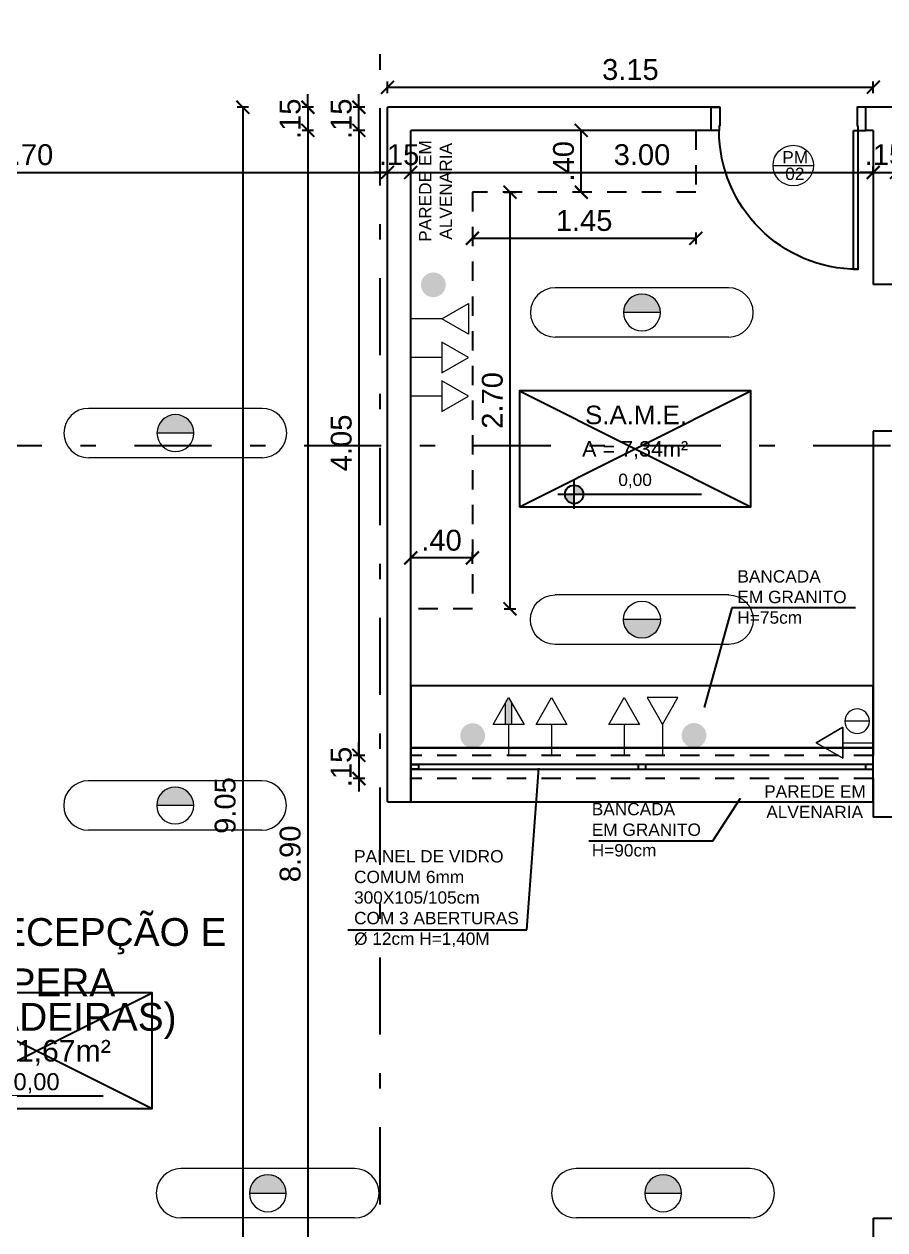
# Model space of a CAD drawing. Header units: inches. Extents: x 44782 to 44933, y 6798 to 6838.
# Drawn here: x 44809.21 to 44814.78, y 6811.41 to 6819.22 of the extents above; entities that cross this region are included whole.
import ezdxf
from ezdxf.enums import TextEntityAlignment as Align

# ---------------------------------------------------------------- set-up
doc = ezdxf.new("R2010")
doc.units = ezdxf.units.IN
doc.header["$MEASUREMENT"] = 0
for name, pattern in [('DASHDOT', [1, 0.5, -0.25, 0, -0.25]), ('HIDDEN', [9.525, 6.35, -3.175]), ('HIDDEN2', [0.1875, 0.125, -0.0625])]:
    doc.linetypes.add(name, pattern=pattern)
doc.layers.get('Defpoints').update_dxf_attribs({"color": 250})
doc.layers.add('at_Entity', color=7, linetype='Continuous', lineweight=9)
doc.layers.add('at_Text', color=7, linetype='Continuous', lineweight=9)
for name, color, linetype in [('COTAS', 7, 'Continuous'), ('LAMPADAS', 5, 'Continuous'), ('linha de corte', 1, 'Continuous'), ('PAREDES', 4, 'Continuous'), ('ponto de lógica', 7, 'Continuous'), ('PORTAS', 2, 'Continuous'), ('TEXTO01', 7, 'Continuous'), ('TEXTO02', 3, 'Continuous'), ('TEXTO03', 2, 'Continuous'), ('TEXTO2', 2, 'Continuous')]:
    doc.layers.add(name, color=color, linetype=linetype)
doc.layers.add('TOMADAS', color=150, linetype='Continuous', true_color=0x007fff)
doc.styles.add('Fonte 02', font='ARIALUNI.TTF')
doc.styles.add('FONTE01', font='swissi.ttf')
doc.styles.add('Fonte02', font='arial.ttf')
doc.styles.get("Standard").update_dxf_attribs({"font": 'txt.shx', "height": 0.18})
doc.styles.add('TEXTO1', font='swissko.ttf', dxfattribs={"width": 0.6, "height": 0.1})
doc.dimstyles.new('Esc 1-75', dxfattribs={"dimscale": 0.75, "dimtxt": 0.18, "dimasz": 0.1125, "dimexe": 0.05, "dimexo": 0.05, "dimgap": 0.06, "dimtad": 1, "dimzin": 4, "dimdsep": 46, "dimtxsty": 'Fonte 02', "dimblk": 'ARCHTICK', "dimcen": 0, "dimclrd": 250, "dimclre": 250, "dimadec": 0, "dimazin": 1, "dimtfac": 1, "dimtix": 1, "dimtmove": 1, "dimatfit": 3, "dimldrblk": 'ARCHTICK', "dimfxl": 0, "dimarcsym": 0})

# ---------------------------------------------------------------- blocks, each defined once
blk = doc.blocks.new('A$C2B7D2525')
at = {"layer": 'at_Entity', "true_color": 0x007fff}
h = blk.add_hatch(color=150, dxfattribs=at)
h.dxf.hatch_style = 1
h.paths.add_polyline_path([(0.723, 0.2795, 0.414214), (0.6034, 0.1599, 0.002212), (0.6034, 0.1588), (0.8427, 0.1588, 0.002212), (0.8427, 0.1599, 0.414214)])
at = {"layer": 'at_Entity', "color": 150, "true_color": 0x007fff}
for p, q in [((1.2852, 0.3197), (0.1609, 0.3197)), ((0.7241, 0.1588), (0.6034, 0.1588)), ((0.8427, 0.1588), (0.6034, 0.1588)), ((0.8427, 0.1588), (0.7241, 0.1588)), ((0.8427, 0.1588), (0.7241, 0.1588)), ((1.2852, 0), (0.1609, 0))]:
    blk.add_line(p, q, dxfattribs=at)
for centre, radius, start, end in [((0.1599, 0.1599), 0.1599, 90, 180), ((1.2841, 0.1599), 0.1599, 0.00268, 90), ((0.723, 0.1599), 0.1196, 90, 180), ((0.723, 0.1599), 0.1196, 360, 90), ((0.1599, 0.1599), 0.1599, 180, 270), ((0.723, 0.1599), 0.1196, 180, 270), ((0.723, 0.1599), 0.1196, 270, 0), ((1.2841, 0.1599), 0.1599, 270.00537, 0.00268)]:
    blk.add_arc(centre, radius, start, end, dxfattribs=at)
blk = doc.blocks.new('Leg_Ambiente05_50')
at = {"layer": 'TEXTO01', "linetype": 'Continuous', "ltscale": 0.0001}
h = blk.add_hatch(color=256, dxfattribs=at)
h.paths.add_polyline_path([(-0.2635, -0.157), (-0.2635, -0.1969), (-0.2235, -0.1969, 0.414214)])
h.paths.add_polyline_path([(-0.2635, -0.1969), (-0.3034, -0.1969, 0.414214), (-0.2635, -0.2368)])
at = {"layer": 'Defpoints'}
for p, q in [((-0.5, -0.25), (0.5, 0.25)), ((-0.5, 0.25), (0.5, -0.25))]:
    blk.add_line(p, q, dxfattribs=at)
blk.add_lwpolyline([(-0.5, -0.25), (0.5, -0.25), (0.5, 0.25), (-0.5, 0.25)], close=True, dxfattribs=at)
at = {"layer": 'TEXTO01', "linetype": 'Continuous', "ltscale": 0.0001}
for p, q in [((-0.2635, -0.2589), (-0.2635, -0.1349)), ((0.2874, -0.1969), (-0.3344, -0.1969))]:
    blk.add_line(p, q, dxfattribs=at)
blk.add_circle((-0.2635, -0.1969), 0.0399, dxfattribs=at)
at = {"layer": 'TEXTO01', "style": 'FONTE01'}
blk.add_attdef('NÍVEL', text='', height=0.08, dxfattribs=at).set_placement((0, -0.1338), align=Align.MIDDLE_CENTER)
at = {"layer": 'TEXTO02', "style": 'Fonte02'}
blk.add_attdef('ÁREA', text='', height=0.1, dxfattribs=at).set_placement((0, 0.0311), align=Align.MIDDLE_CENTER)
at = {"layer": 'TEXTO03', "style": 'Fonte02'}
for tag, p in [('AMB1', (0.0037, 0.5301)), ('AMB1', (0, 0.3711)), ('AMB2', (0, 0.2036))]:
    blk.add_attdef(tag, text='', height=0.12, dxfattribs=at).set_placement(p, align=Align.MIDDLE_CENTER)
blk = doc.blocks.new('_ARCHTICK')
at = {"color": 0, "linetype": 'ByBlock', "const_width": 0.15}
blk.add_lwpolyline([(-0.5, -0.5), (0.5, 0.5)], dxfattribs=at)
blk = doc.blocks.new('*D203')
at = {"layer": 'at_Text', "color": 250, "lineweight": -2, "transparency": 16777216}
for p, q in [((44806.8611, 6818.2223), (44806.8611, 6818.2973)), ((44806.8611, 6818.2598), (44811.5609, 6818.2598)), ((44811.5609, 6818.2223), (44811.5609, 6818.2973))]:
    blk.add_line(p, q, dxfattribs=at)
at = {"layer": 'Defpoints', "color": 0, "transparency": 16777216}
for p in [(44811.5609, 6818.2598), (44806.8611, 6817.5838), (44811.5609, 6817.4335)]:
    blk.add_point(p, dxfattribs=at)
at = {"layer": 'at_Text', "color": 250, "lineweight": -2, "transparency": 16777216, "xscale": 0.084375, "yscale": 0.084375, "zscale": 0.084375, "rotation": 180}
blk.add_blockref('_ARCHTICK', (44806.8611, 6818.2598), dxfattribs=at)
at = {"layer": 'at_Text', "color": 250, "lineweight": -2, "transparency": 16777216, "xscale": 0.084375, "yscale": 0.084375, "zscale": 0.084375}
blk.add_blockref('_ARCHTICK', (44811.5609, 6818.2598), dxfattribs=at)
at = {"layer": 'at_Text', "color": 0, "transparency": 16777216, "insert": (44809.211, 6818.3738), "char_height": 0.135, "attachment_point": 5, "style": 'Fonte 02'}
blk.add_mtext('4.70', dxfattribs=at)
blk = doc.blocks.new('*D204')
at = {"layer": 'at_Text', "color": 250, "lineweight": -2, "transparency": 16777216}
for p, q in [((44811.0446, 6818.682), (44811.0446, 6818.7664)), ((44811.0821, 6818.682), (44811.0071, 6818.682)), ((44811.0446, 6818.682), (44811.0446, 6818.5318)), ((44811.0821, 6818.5318), (44811.0071, 6818.5318)), ((44811.0446, 6818.5318), (44811.0446, 6818.4474))]:
    blk.add_line(p, q, dxfattribs=at)
at = {"layer": 'Defpoints', "color": 0, "transparency": 16777216}
for p in [(44811.8614, 6818.682), (44811.0446, 6818.5318), (44811.7111, 6818.5318)]:
    blk.add_point(p, dxfattribs=at)
at = {"layer": 'at_Text', "color": 250, "lineweight": -2, "transparency": 16777216, "xscale": 0.084375, "yscale": 0.084375, "zscale": 0.084375}
for p, rotation in [((44811.0446, 6818.682), 270), ((44811.0446, 6818.5318), 90)]:
    blk.add_blockref('_ARCHTICK', p, dxfattribs=dict(at, rotation=rotation))
at = {"layer": 'at_Text', "color": 0, "transparency": 16777216, "insert": (44810.9306, 6818.6069), "char_height": 0.135, "attachment_point": 5, "rotation": 90, "style": 'Fonte 02'}
blk.add_mtext('.15', dxfattribs=at)
blk = doc.blocks.new('*D205')
at = {"layer": 'at_Text', "color": 250, "lineweight": -2, "transparency": 16777216}
for p, q in [((44811.0821, 6818.5318), (44811.0071, 6818.5318)), ((44811.0446, 6818.5318), (44811.0446, 6809.6358)), ((44811.0821, 6809.6358), (44811.0071, 6809.6358))]:
    blk.add_line(p, q, dxfattribs=at)
at = {"layer": 'Defpoints', "color": 0, "transparency": 16777216}
for p in [(44811.7111, 6818.5318), (44811.0446, 6809.6358), (44811.5144, 6809.6358)]:
    blk.add_point(p, dxfattribs=at)
at = {"layer": 'at_Text', "color": 250, "lineweight": -2, "transparency": 16777216, "xscale": 0.084375, "yscale": 0.084375, "zscale": 0.084375}
for p, rotation in [((44811.0446, 6818.5318), 90), ((44811.0446, 6809.6358), 270)]:
    blk.add_blockref('_ARCHTICK', p, dxfattribs=dict(at, rotation=rotation))
at = {"layer": 'at_Text', "color": 0, "transparency": 16777216, "insert": (44810.9306, 6813.8457), "char_height": 0.135, "attachment_point": 5, "rotation": 90, "style": 'Fonte 02'}
blk.add_mtext('8.90', dxfattribs=at)
blk = doc.blocks.new('*D206')
at = {"layer": 'at_Text', "color": 250, "lineweight": -2, "transparency": 16777216}
for p, q in [((44810.6607, 6818.682), (44810.5857, 6818.682)), ((44810.6232, 6818.682), (44810.6232, 6809.6358)), ((44810.6607, 6809.6358), (44810.5857, 6809.6358))]:
    blk.add_line(p, q, dxfattribs=at)
at = {"layer": 'Defpoints', "color": 0, "transparency": 16777216}
for p in [(44811.5609, 6818.682), (44810.6232, 6809.6358), (44811.5609, 6809.6358)]:
    blk.add_point(p, dxfattribs=at)
at = {"layer": 'at_Text', "color": 250, "lineweight": -2, "transparency": 16777216, "xscale": 0.084375, "yscale": 0.084375, "zscale": 0.084375}
for p, rotation in [((44810.6232, 6818.682), 90), ((44810.6232, 6809.6358), 270)]:
    blk.add_blockref('_ARCHTICK', p, dxfattribs=dict(at, rotation=rotation))
at = {"layer": 'at_Text', "color": 0, "transparency": 16777216, "insert": (44810.5093, 6814.1589), "char_height": 0.135, "attachment_point": 5, "rotation": 90, "style": 'Fonte 02'}
blk.add_mtext('9.05', dxfattribs=at)
blk = doc.blocks.new('*D207')
at = {"layer": 'at_Text', "color": 250, "lineweight": -2, "transparency": 16777216}
for p, q in [((44811.5609, 6818.2598), (44811.4765, 6818.2598)), ((44811.5609, 6818.2598), (44811.5609, 6818.2973)), ((44811.5609, 6818.2598), (44811.7111, 6818.2598)), ((44811.7111, 6818.2598), (44811.7111, 6818.2973)), ((44811.7111, 6818.2598), (44811.7955, 6818.2598))]:
    blk.add_line(p, q, dxfattribs=at)
at = {"layer": 'Defpoints', "color": 0, "transparency": 16777216}
for p in [(44811.7111, 6818.2598), (44811.5609, 6818.2375), (44811.7111, 6818.2375)]:
    blk.add_point(p, dxfattribs=at)
at = {"layer": 'at_Text', "color": 250, "lineweight": -2, "transparency": 16777216, "xscale": 0.084375, "yscale": 0.084375, "zscale": 0.084375}
blk.add_blockref('_ARCHTICK', (44811.5609, 6818.2598), dxfattribs=at)
at = {"layer": 'at_Text', "color": 250, "lineweight": -2, "transparency": 16777216, "xscale": 0.084375, "yscale": 0.084375, "zscale": 0.084375, "rotation": 180}
blk.add_blockref('_ARCHTICK', (44811.7111, 6818.2598), dxfattribs=at)
at = {"layer": 'at_Text', "color": 0, "transparency": 16777216, "insert": (44811.636, 6818.3738), "char_height": 0.135, "attachment_point": 5, "style": 'Fonte 02'}
blk.add_mtext('.15', dxfattribs=at)
blk = doc.blocks.new('*D208')
at = {"layer": 'at_Text', "color": 250, "lineweight": -2, "transparency": 16777216}
for p, q in [((44811.7111, 6818.2598), (44811.7111, 6818.2973)), ((44811.7111, 6818.2598), (44814.7096, 6818.2598)), ((44814.7096, 6818.2598), (44814.7096, 6818.2973))]:
    blk.add_line(p, q, dxfattribs=at)
at = {"layer": 'Defpoints', "color": 0, "transparency": 16777216}
for p in [(44814.7096, 6818.2598), (44814.7096, 6818.2598), (44811.7111, 6818.2375)]:
    blk.add_point(p, dxfattribs=at)
at = {"layer": 'at_Text', "color": 250, "lineweight": -2, "transparency": 16777216, "xscale": 0.084375, "yscale": 0.084375, "zscale": 0.084375, "rotation": 180}
blk.add_blockref('_ARCHTICK', (44811.7111, 6818.2598), dxfattribs=at)
at = {"layer": 'at_Text', "color": 250, "lineweight": -2, "transparency": 16777216, "xscale": 0.084375, "yscale": 0.084375, "zscale": 0.084375}
blk.add_blockref('_ARCHTICK', (44814.7096, 6818.2598), dxfattribs=at)
at = {"layer": 'at_Text', "color": 0, "transparency": 16777216, "insert": (44813.2104, 6818.3738), "char_height": 0.135, "attachment_point": 5, "style": 'Fonte 02'}
blk.add_mtext('3.00', dxfattribs=at)
blk = doc.blocks.new('*D209')
at = {"layer": 'at_Text', "color": 250, "lineweight": -2, "transparency": 16777216}
for p, q in [((44814.7096, 6818.2598), (44814.6252, 6818.2598)), ((44814.7096, 6818.2598), (44814.7096, 6818.2973)), ((44814.7096, 6818.2598), (44814.8599, 6818.2598)), ((44814.8599, 6818.2598), (44814.8599, 6818.2973)), ((44814.8599, 6818.2598), (44814.9442, 6818.2598))]:
    blk.add_line(p, q, dxfattribs=at)
at = {"layer": 'Defpoints', "color": 0, "transparency": 16777216}
for p in [(44814.7096, 6818.2598), (44814.8599, 6818.2598), (44814.8599, 6818.2598)]:
    blk.add_point(p, dxfattribs=at)
at = {"layer": 'at_Text', "color": 250, "lineweight": -2, "transparency": 16777216, "xscale": 0.084375, "yscale": 0.084375, "zscale": 0.084375}
blk.add_blockref('_ARCHTICK', (44814.7096, 6818.2598), dxfattribs=at)
at = {"layer": 'at_Text', "color": 250, "lineweight": -2, "transparency": 16777216, "xscale": 0.084375, "yscale": 0.084375, "zscale": 0.084375, "rotation": 180}
blk.add_blockref('_ARCHTICK', (44814.8599, 6818.2598), dxfattribs=at)
at = {"layer": 'at_Text', "color": 0, "transparency": 16777216, "insert": (44814.7847, 6818.3738), "char_height": 0.135, "attachment_point": 5, "style": 'Fonte 02'}
blk.add_mtext('.15', dxfattribs=at)
blk = doc.blocks.new('*D210')
at = {"layer": 'at_Text', "color": 250, "lineweight": -2, "transparency": 16777216}
for p, q in [((44811.5609, 6818.7738), (44811.5609, 6818.8488)), ((44811.5609, 6818.8113), (44814.7096, 6818.8113)), ((44814.7096, 6818.7738), (44814.7096, 6818.8488))]:
    blk.add_line(p, q, dxfattribs=at)
at = {"layer": 'Defpoints', "color": 0, "transparency": 16777216}
for p in [(44814.7096, 6818.8113), (44811.5609, 6818.682), (44814.7096, 6818.5318)]:
    blk.add_point(p, dxfattribs=at)
at = {"layer": 'at_Text', "color": 250, "lineweight": -2, "transparency": 16777216, "xscale": 0.084375, "yscale": 0.084375, "zscale": 0.084375, "rotation": 180}
blk.add_blockref('_ARCHTICK', (44811.5609, 6818.8113), dxfattribs=at)
at = {"layer": 'at_Text', "color": 250, "lineweight": -2, "transparency": 16777216, "xscale": 0.084375, "yscale": 0.084375, "zscale": 0.084375}
blk.add_blockref('_ARCHTICK', (44814.7096, 6818.8113), dxfattribs=at)
at = {"layer": 'at_Text', "color": 0, "transparency": 16777216, "insert": (44813.1353, 6818.9253), "char_height": 0.135, "attachment_point": 5, "style": 'Fonte 02'}
blk.add_mtext('3.15', dxfattribs=at)
blk = doc.blocks.new('A$C1E546F2D')
at = {"layer": 'PORTAS'}
for points in [[(0.921, 0.1503), (0.9507, 0.1503), (0.9507, 1.0502), (0.921, 1.0502), (0.921, 0.1503)], [(0, 0.1503), (0, 0), (0.055, 0), (0.055, 0.1207), (0.0508, 0.1207), (0.0508, 0.1503), (0, 0.1503)], [(1.0015, 0.1503), (1.0015, 0), (0.9464, 0), (0.9464, 0.1207), (0.9507, 0.1207), (0.9507, 0.1503), (1.0015, 0.1503)]]:
    blk.add_lwpolyline(points, dxfattribs=at)
blk.add_arc((0.9507, 0.1503), 0.8998, 90, 180, dxfattribs=at)
blk = doc.blocks.new('A$C5F9017A1')
at = {"layer": 'at_Entity', "true_color": 0x007fff}
h = blk.add_hatch(color=150, dxfattribs=at)
h.dxf.hatch_style = 1
h.paths.add_polyline_path([(0.0332, 0.1207), (0, 0.1016), (0.0362, 0.0805), (0.1736, 0.0805), (0.1736, 0.1207)])
at = {"layer": 'at_Entity', "color": 150, "true_color": 0x007fff}
for p, q in [((0.1736, 0.2011), (0, 0.1016)), ((0.1736, 0), (0.1736, 0.2011)), ((0, 0.1016), (0.1736, 0)), ((0.1736, 0.1207), (0.0332, 0.1207)), ((0.1736, 0.1207), (0.036, 0.1207)), ((0.1736, 0.0805), (0.0362, 0.0805)), ((0.1736, 0.0805), (0.0362, 0.0805)), ((0.1736, 0.1016), (0.3748, 0.1016))]:
    blk.add_line(p, q, dxfattribs=at)
blk = doc.blocks.new('A$C4BC3063A')
at = {"layer": 'at_Entity', "color": 150, "true_color": 0x007fff}
for p, q in [((0.2011, 0), (0.2011, 0.199)), ((0.2011, 0.199), (0.3748, 0.0995)), ((0.2011, 0.0995), (0, 0.0995)), ((0.3748, 0.0995), (0.2011, 0))]:
    blk.add_line(p, q, dxfattribs=at)
blk = doc.blocks.new('A$C0C4A46CA')
at = {"layer": 'at_Entity', "color": 0}
for p, q in [((0.3748, 0.199), (0.2011, 0.0995)), ((0.3748, 0), (0.3748, 0.199)), ((0.2011, 0.0995), (0, 0.0995)), ((0.2011, 0.0995), (0.3748, 0))]:
    blk.add_line(p, q, dxfattribs=at)
blk = doc.blocks.new('*D239')
at = {"layer": 'at_Text', "color": 250, "lineweight": -2, "transparency": 16777216}
for p, q in [((44811.4131, 6818.5318), (44811.3381, 6818.5318)), ((44811.3756, 6818.5318), (44811.3756, 6814.4835)), ((44811.4131, 6814.4835), (44811.3381, 6814.4835))]:
    blk.add_line(p, q, dxfattribs=at)
at = {"layer": 'Defpoints', "color": 0, "transparency": 16777216}
for p in [(44811.7111, 6818.5318), (44811.3756, 6814.4835), (44811.7111, 6814.4835)]:
    blk.add_point(p, dxfattribs=at)
at = {"layer": 'at_Text', "color": 250, "lineweight": -2, "transparency": 16777216, "xscale": 0.084375, "yscale": 0.084375, "zscale": 0.084375}
for p, rotation in [((44811.3756, 6818.5318), 90), ((44811.3756, 6814.4835), 270)]:
    blk.add_blockref('_ARCHTICK', p, dxfattribs=dict(at, rotation=rotation))
at = {"layer": 'at_Text', "color": 0, "transparency": 16777216, "insert": (44811.2616, 6816.5076), "char_height": 0.135, "attachment_point": 5, "rotation": 90, "style": 'Fonte 02'}
blk.add_mtext('4.05', dxfattribs=at)
blk = doc.blocks.new('*D240')
at = {"layer": 'at_Text', "color": 250, "lineweight": -2, "transparency": 16777216}
for p, q in [((44811.3756, 6818.682), (44811.3756, 6818.7664)), ((44811.4131, 6818.682), (44811.3381, 6818.682)), ((44811.3756, 6818.5318), (44811.3756, 6818.682)), ((44811.4131, 6818.5318), (44811.3381, 6818.5318)), ((44811.3756, 6818.5318), (44811.3756, 6818.4474))]:
    blk.add_line(p, q, dxfattribs=at)
at = {"layer": 'Defpoints', "color": 0, "transparency": 16777216}
for p in [(44811.3756, 6818.682), (44811.7111, 6818.682), (44811.7111, 6818.5318)]:
    blk.add_point(p, dxfattribs=at)
at = {"layer": 'at_Text', "color": 250, "lineweight": -2, "transparency": 16777216, "xscale": 0.084375, "yscale": 0.084375, "zscale": 0.084375}
for p, rotation in [((44811.3756, 6818.682), 270), ((44811.3756, 6818.5318), 90)]:
    blk.add_blockref('_ARCHTICK', p, dxfattribs=dict(at, rotation=rotation))
at = {"layer": 'at_Text', "color": 0, "transparency": 16777216, "insert": (44811.2616, 6818.6069), "char_height": 0.135, "attachment_point": 5, "rotation": 90, "style": 'Fonte 02'}
blk.add_mtext('.15', dxfattribs=at)
blk = doc.blocks.new('*D241')
at = {"layer": 'at_Text', "color": 250, "lineweight": -2, "transparency": 16777216}
for p, q in [((44811.3756, 6814.4835), (44811.3756, 6814.5678)), ((44811.4131, 6814.4835), (44811.3381, 6814.4835)), ((44811.3756, 6814.4835), (44811.3756, 6814.3335)), ((44811.4131, 6814.3335), (44811.3381, 6814.3335)), ((44811.3756, 6814.3335), (44811.3756, 6814.2491))]:
    blk.add_line(p, q, dxfattribs=at)
at = {"layer": 'Defpoints', "color": 0, "transparency": 16777216}
for p in [(44811.7111, 6814.4835), (44811.3756, 6814.3335), (44811.7111, 6814.3335)]:
    blk.add_point(p, dxfattribs=at)
at = {"layer": 'at_Text', "color": 250, "lineweight": -2, "transparency": 16777216, "xscale": 0.084375, "yscale": 0.084375, "zscale": 0.084375}
for p, rotation in [((44811.3756, 6814.4835), 270), ((44811.3756, 6814.3335), 90)]:
    blk.add_blockref('_ARCHTICK', p, dxfattribs=dict(at, rotation=rotation))
at = {"layer": 'at_Text', "color": 0, "transparency": 16777216, "insert": (44811.2616, 6814.4085), "char_height": 0.135, "attachment_point": 5, "rotation": 90, "style": 'Fonte 02'}
blk.add_mtext('.15', dxfattribs=at)
blk = doc.blocks.new('*D311')
at = {"layer": 'at_Text', "color": 250, "lineweight": -2, "transparency": 16777216}
for p, q in [((44812.8539, 6818.5318), (44812.7789, 6818.5318)), ((44812.8164, 6818.1317), (44812.8164, 6818.5318)), ((44812.8539, 6818.1317), (44812.7789, 6818.1317))]:
    blk.add_line(p, q, dxfattribs=at)
at = {"layer": 'Defpoints', "color": 0, "transparency": 16777216}
for p in [(44812.8164, 6818.5318), (44813.5595, 6818.5318), (44813.5595, 6818.1317)]:
    blk.add_point(p, dxfattribs=at)
at = {"layer": 'at_Text', "color": 250, "lineweight": -2, "transparency": 16777216, "xscale": 0.084375, "yscale": 0.084375, "zscale": 0.084375}
for p, rotation in [((44812.8164, 6818.5318), 90), ((44812.8164, 6818.1317), 270)]:
    blk.add_blockref('_ARCHTICK', p, dxfattribs=dict(at, rotation=rotation))
at = {"layer": 'at_Text', "color": 0, "transparency": 16777216, "insert": (44812.7024, 6818.3317), "char_height": 0.135, "attachment_point": 5, "rotation": 90, "style": 'Fonte 02'}
blk.add_mtext('.40', dxfattribs=at)
blk = doc.blocks.new('*D312')
at = {"layer": 'at_Text', "color": 250, "lineweight": -2, "transparency": 16777216}
for p, q in [((44811.7111, 6815.7249), (44811.7111, 6815.7999)), ((44812.1111, 6815.7624), (44811.7111, 6815.7624)), ((44812.1111, 6815.7249), (44812.1111, 6815.7999))]:
    blk.add_line(p, q, dxfattribs=at)
at = {"layer": 'Defpoints', "color": 0, "transparency": 16777216}
for p in [(44811.7111, 6815.7624), (44811.7111, 6815.4335), (44812.1111, 6815.4335)]:
    blk.add_point(p, dxfattribs=at)
at = {"layer": 'at_Text', "color": 250, "lineweight": -2, "transparency": 16777216, "xscale": 0.084375, "yscale": 0.084375, "zscale": 0.084375, "rotation": 180}
blk.add_blockref('_ARCHTICK', (44811.7111, 6815.7624), dxfattribs=at)
at = {"layer": 'at_Text', "color": 250, "lineweight": -2, "transparency": 16777216, "xscale": 0.084375, "yscale": 0.084375, "zscale": 0.084375}
blk.add_blockref('_ARCHTICK', (44812.1111, 6815.7624), dxfattribs=at)
at = {"layer": 'at_Text', "color": 0, "transparency": 16777216, "insert": (44811.9111, 6815.8763), "char_height": 0.135, "attachment_point": 5, "style": 'Fonte 02'}
blk.add_mtext('.40', dxfattribs=at)
blk = doc.blocks.new('*D313')
at = {"layer": 'at_Text', "color": 250, "lineweight": -2, "transparency": 16777216}
for p, q in [((44812.3174, 6818.1317), (44812.3924, 6818.1317)), ((44812.3549, 6815.4335), (44812.3549, 6818.1317)), ((44812.3174, 6815.4335), (44812.3924, 6815.4335))]:
    blk.add_line(p, q, dxfattribs=at)
at = {"layer": 'Defpoints', "color": 0, "transparency": 16777216}
for p in [(44812.1113, 6818.1317), (44812.3549, 6818.1317), (44812.1111, 6815.4335)]:
    blk.add_point(p, dxfattribs=at)
at = {"layer": 'at_Text', "color": 250, "lineweight": -2, "transparency": 16777216, "xscale": 0.084375, "yscale": 0.084375, "zscale": 0.084375}
for p, rotation in [((44812.3549, 6818.1317), 90), ((44812.3549, 6815.4335), 270)]:
    blk.add_blockref('_ARCHTICK', p, dxfattribs=dict(at, rotation=rotation))
at = {"layer": 'at_Text', "color": 0, "transparency": 16777216, "insert": (44812.241, 6816.7826), "char_height": 0.135, "attachment_point": 5, "rotation": 90, "style": 'Fonte 02'}
blk.add_mtext('2.70', dxfattribs=at)
blk = doc.blocks.new('*D314')
at = {"layer": 'at_Text', "color": 250, "lineweight": -2, "transparency": 16777216}
for p, q in [((44812.1113, 6817.8709), (44812.1113, 6817.7959)), ((44813.5595, 6817.8709), (44813.5595, 6817.7959)), ((44812.1113, 6817.8334), (44813.5595, 6817.8334))]:
    blk.add_line(p, q, dxfattribs=at)
at = {"layer": 'Defpoints', "color": 0, "transparency": 16777216}
for p in [(44812.1113, 6818.1317), (44813.5595, 6818.1317), (44813.5595, 6817.8334)]:
    blk.add_point(p, dxfattribs=at)
at = {"layer": 'at_Text', "color": 250, "lineweight": -2, "transparency": 16777216, "xscale": 0.084375, "yscale": 0.084375, "zscale": 0.084375, "rotation": 180}
blk.add_blockref('_ARCHTICK', (44812.1113, 6817.8334), dxfattribs=at)
at = {"layer": 'at_Text', "color": 250, "lineweight": -2, "transparency": 16777216, "xscale": 0.084375, "yscale": 0.084375, "zscale": 0.084375}
blk.add_blockref('_ARCHTICK', (44813.5595, 6817.8334), dxfattribs=at)
at = {"layer": 'at_Text', "color": 0, "transparency": 16777216, "insert": (44812.8354, 6817.9473), "char_height": 0.135, "attachment_point": 5, "style": 'Fonte 02'}
blk.add_mtext('1.45', dxfattribs=at)

msp = doc.modelspace()

# ---------------------------------------------------------------- hatches: boundary and pattern name
at = {"layer": 'ponto de lógica'}
h = msp.add_hatch(color=256, dxfattribs=at)
h.dxf.hatch_style = 1
h.paths.add_polyline_path([(44811.8582, 6817.6119, -1), (44811.8582, 6817.451, -1)])
h = msp.add_hatch(color=256, dxfattribs=at)
h.dxf.hatch_style = 1
h.paths.add_polyline_path([(44812.1131, 6814.5309, 1), (44812.1131, 6814.6919, 1)])
h = msp.add_hatch(color=256, dxfattribs=at)
h.dxf.hatch_style = 1
h.paths.add_polyline_path([(44813.5475, 6814.5323, 1), (44813.5475, 6814.6932, 1)])

# ---------------------------------------------------------------- linework, layer by layer
at = {"layer": 'at_Entity', "color": 150, "true_color": 0x007fff}
for p, q in [((44814.3393, 6814.564), (44814.5128, 6814.6656)), ((44814.5128, 6814.6656), (44814.3393, 6814.564)), ((44814.5128, 6814.6656), (44814.5128, 6814.4646)), ((44814.5128, 6814.4646), (44814.5128, 6814.6656)), ((44814.5128, 6814.4646), (44814.3393, 6814.564)), ((44814.5128, 6814.4646), (44814.3393, 6814.564)), ((44814.3393, 6814.564), (44814.5128, 6814.4646)), ((44814.5128, 6814.564), (44814.7138, 6814.564))]:
    msp.add_line(p, q, dxfattribs=at)
at = {"layer": 'at_Entity', "color": 0}
msp.add_line((44814.6842, 6814.7058), (44814.5255, 6814.7058), dxfattribs=at)
for start, end in [(90, 180), (360, 90), (180, 270), (270, 0)]:
    msp.add_arc((44814.6049, 6814.7048), 0.0794, start, end, dxfattribs=at)
at = {"layer": 'COTAS', "linetype": 'HIDDEN2'}
for p, q in [((44814.7088, 6814.4835), (44811.7111, 6814.4835)), ((44814.7088, 6814.3335), (44811.7111, 6814.3335))]:
    msp.add_line(p, q, dxfattribs=at)
at = {"layer": 'COTAS', "color": 3, "linetype": 'HIDDEN2'}
msp.add_lwpolyline([(44813.5595, 6818.5318), (44813.5595, 6818.1317), (44812.1111, 6818.1317), (44812.1111, 6815.4335), (44811.7111, 6815.4335)], dxfattribs=at)
at = {"layer": 'COTAS', "color": 3}
for points in [[(44814.7088, 6814.5335), (44814.7088, 6814.9335), (44811.7111, 6814.9335), (44811.7111, 6814.5335)], [(44814.7088, 6814.1835), (44814.7088, 6814.5335), (44811.7111, 6814.5335), (44811.7111, 6814.1835)]]:
    msp.add_lwpolyline(points, close=True, dxfattribs=at)
at = {"layer": 'COTAS', "color": 2}
msp.add_lwpolyline([(44814.7088, 6814.3935), (44814.7088, 6814.4235), (44811.7111, 6814.4235), (44811.7111, 6814.3935)], close=True, dxfattribs=at)
at = {"layer": 'linha de corte', "color": 6, "linetype": 'DASHDOT'}
for p, q in [((44811.5144, 6799.4751), (44811.5144, 6837.2931)), ((44832.4206, 6816.4876), (44783.1586, 6816.4876))]:
    msp.add_line(p, q, dxfattribs=at)
at = {"layer": 'PAREDES'}
for p, q in [((44811.5609, 6814.1832), (44811.5609, 6818.682)), ((44813.7145, 6818.682), (44811.5609, 6818.682)), ((44816.7093, 6818.682), (44814.6609, 6818.682)), ((44811.7111, 6814.1832), (44811.7111, 6818.5318)), ((44813.7103, 6818.5318), (44811.7111, 6818.5318)), ((44814.7088, 6818.5317), (44814.6609, 6818.5317)), ((44814.7096, 6818.5318), (44814.7091, 6817.5335)), ((44814.8591, 6817.5335), (44814.7091, 6817.5335)), ((44814.8588, 6816.5835), (44814.7088, 6816.5835)), ((44814.7088, 6816.5835), (44814.7088, 6814.4835)), ((44814.7096, 6814.3332), (44814.7096, 6814.0838)), ((44811.5609, 6814.1832), (44811.7111, 6814.1832)), ((44814.8599, 6814.0838), (44814.7096, 6814.0838)), ((44814.7096, 6811.4853), (44814.7096, 6810.9139)), ((44814.7096, 6811.4853), (44816.5083, 6811.4853))]:
    msp.add_line(p, q, dxfattribs=at)
for points in [[(44811.7111, 6814.4235), (44811.7611, 6814.4235), (44811.7611, 6814.3935), (44811.7111, 6814.3935)], [(44813.235, 6814.4235), (44813.185, 6814.4235), (44813.185, 6814.3935), (44813.235, 6814.3935)], [(44814.7088, 6814.4235), (44814.6588, 6814.4235), (44814.6588, 6814.3935), (44814.7088, 6814.3935)]]:
    msp.add_lwpolyline(points, close=True, dxfattribs=at)
at = {"layer": 'TEXTO01', "lineweight": 9}
msp.add_line((44814.0611, 6818.3043), (44814.3237, 6818.3043), dxfattribs=at)
at = {"layer": 'TEXTO01', "color": 7, "linetype": 'HIDDEN'}
for points in [[(44814.594, 6815.4389), (44813.7916, 6815.4389), (44813.6124, 6814.7931)], [(44811.3041, 6813.354), (44812.4643, 6813.354), (44812.5427, 6814.4001)], [(44812.8667, 6813.9308), (44813.6691, 6813.9308), (44813.8484, 6814.2059)]]:
    msp.add_lwpolyline(points, dxfattribs=at)
at = {"layer": 'TEXTO01', "lineweight": 9}
msp.add_circle((44814.1912, 6818.3042), 0.1313, dxfattribs=at)

# ---------------------------------------------------------------- block references
ref = msp.add_blockref('Leg_Ambiente05_50', (44813.1657, 6816.4692), dxfattribs=dict(xscale=1.5, yscale=1.5, zscale=1.5))
ref.add_attrib('AMB2', 'S.A.M.E.', dxfattribs={"layer": 'TEXTO03', "height": 0.12, "style": 'Fonte02'}).set_placement((44813.1718, 6816.6888), align=Align.MIDDLE_CENTER)
ref.add_attrib('ÁREA', 'A = 7,34m²', dxfattribs={"layer": 'TEXTO02', "height": 0.1, "style": 'Fonte02'}).set_placement((44813.1658, 6816.4692), align=Align.MIDDLE_CENTER)
ref.add_attrib('NÍVEL', '0,00', dxfattribs={"layer": 'TEXTO01', "height": 0.08, "style": 'FONTE01'}).set_placement((44813.1657, 6816.2685), align=Align.MIDDLE_CENTER)
ref = msp.add_blockref('Leg_Ambiente05_50', (44809.2864, 6812.5706), dxfattribs=dict(xscale=1.5, yscale=1.5, zscale=1.5))
ref.add_attrib('AMB1', 'ESPERA', dxfattribs={"layer": 'TEXTO03', "height": 0.18, "style": 'Fonte02'}).set_placement((44809.2864, 6813.0134), align=Align.MIDDLE_CENTER)
ref.add_attrib('AMB2', '(45 CADEIRAS)', dxfattribs={"layer": 'TEXTO03', "height": 0.18, "style": 'Fonte02'}).set_placement((44809.2925, 6812.7902), align=Align.MIDDLE_CENTER)
ref.add_attrib('ÁREA', 'A=71,67m²', dxfattribs={"layer": 'TEXTO02', "height": 0.14, "style": 'Fonte02'}).set_placement((44809.2865, 6812.5706), align=Align.MIDDLE_CENTER)
ref.add_attrib('NÍVEL', '0,00', dxfattribs={"layer": 'TEXTO01', "height": 0.11, "style": 'FONTE01'}).set_placement((44809.2864, 6812.3699), align=Align.MIDDLE_CENTER)
at = {"layer": 'at_Entity', "xscale": -1, "rotation": 180}
msp.add_blockref('A$C0C4A46CA', (44811.7111, 6817.41), dxfattribs=at)
at = {"layer": 'at_Entity', "rotation": 90}
msp.add_blockref('A$C0C4A46CA', (44813.4437, 6814.4835), dxfattribs=at)
at = {"layer": 'LAMPADAS'}
for p in [(44812.4873, 6817.1925), (44809.4634, 6816.4115), (44809.4623, 6813.9991), (44810.0623, 6811.4874), (44812.6249, 6811.4874)]:
    msp.add_blockref('A$C2B7D2525', p, dxfattribs=at)
at = {"layer": 'LAMPADAS', "xscale": -1, "rotation": 180}
msp.add_blockref('A$C2B7D2525', (44812.4873, 6815.5225), dxfattribs=at)
at = {"layer": 'PORTAS', "xscale": -1, "rotation": 180}
msp.add_blockref('A$C1E546F2D', (44813.6595, 6818.682), dxfattribs=at)
at = {"layer": 'TOMADAS', "xscale": -1, "rotation": 180}
for p in [(44811.7111, 6817.1601), (44811.7111, 6816.9103)]:
    msp.add_blockref('A$C4BC3063A', p, dxfattribs=at)
at = {"layer": 'TOMADAS', "linetype": 'HIDDEN', "xscale": -1, "rotation": 90}
msp.add_blockref('A$C5F9017A1', (44812.4464, 6814.8582), dxfattribs=at)
at = {"layer": 'TOMADAS', "rotation": 90}
for p in [(44812.7226, 6814.4835), (44813.1939, 6814.4835)]:
    msp.add_blockref('A$C4BC3063A', p, dxfattribs=at)

# ---------------------------------------------------------------- texts
at = {"layer": 'TEXTO01', "insert": (44811.7654, 6816.2211), "char_height": 0.08, "attachment_point": 1, "rotation": 90}
msp.add_mtext_dynamic_manual_height_columns('\\pi1.58877;{\\fArial|b0|i0|c0|p34;PAREDE EM \\P\\pi1.60247;ALVENARIA}', width=2.229971, gutter_width=1, heights=[0], dxfattribs=at)
at = {"layer": 'TEXTO01', "lineweight": 9, "ltscale": 0.0001, "char_height": 0.080083, "width": 0.240515, "attachment_point": 1, "style": 'TEXTO1'}
for s, insert in [('{\\fSansSerif|b0|i0|c2|p2;\\W1;PM}', (44814.1194, 6818.3976)), ('{\\fSansSerif|b0|i0|c2|p2;\\W1;02}', (44814.1389, 6818.2906))]:
    msp.add_mtext(s, dxfattribs=dict(at, insert=insert))
at = {"layer": 'TEXTO01', "char_height": 0.08, "attachment_point": 1}
for s, width, insert in [('{\\fArial|b0|i0|c0|p34;BANCADA\\PEM GRANITO\\PH=75cm}', 1.14031, (44813.8287, 6815.6831)), ('\\pi1.58877;{\\fArial|b0|i0|c0|p34;PAREDE EM \\P\\pi1.60247;ALVENARIA}', 2.229971, (44812.4135, 6814.2903)), ('{\\fArial|b0|i0|c0|p34;BANCADA\\PEM GRANITO\\PH=90cm}', 1.14031, (44812.8848, 6814.1757)), ('{\\fArial|b0|i0|c0|p34;PAINEL DE VIDRO\\PCOMUM 6mm\\P300X105/105cm\\PCOM 3 ABERTURAS  %%C 12cm H=1,40M }', 1.14031, (44811.3443, 6813.8699))]:
    msp.add_mtext_dynamic_manual_height_columns(s, width=width, gutter_width=1, heights=[0], dxfattribs=dict(at, insert=insert))
at = {"layer": 'TEXTO2', "insert": (44807.7364, 6813.4296), "char_height": 0.18, "attachment_point": 1, "style": 'Fonte 02'}
msp.add_mtext_dynamic_manual_height_columns('SALA DE RECEPÇÃO E ', width=3.730754, gutter_width=0.9, heights=[0], dxfattribs=at)

# ---------------------------------------------------------------- dimensions: what is measured, and where the dimension line sits
at = {"layer": 'at_Text'}
for base, p1, p2, picture, middle in [((44814.7096, 6818.8113), (44811.5609, 6818.682), (44814.7096, 6818.5318), '*D210', (44813.1353, 6818.9253)), ((44811.5609, 6818.2598), (44806.8611, 6817.5838), (44811.5609, 6817.4335), '*D203', (44809.211, 6818.3738)), ((44811.7111, 6818.2598), (44811.5609, 6818.2375), (44811.7111, 6818.2375), '*D207', (44811.636, 6818.3738)), ((44814.7096, 6818.2598), (44811.7111, 6818.2375), (44814.7096, 6818.2598), '*D208', (44813.2104, 6818.3738)), ((44814.8599, 6818.2598), (44814.7096, 6818.2598), (44814.8599, 6818.2598), '*D209', (44814.7847, 6818.3738)), ((44813.5595, 6817.8334), (44812.1113, 6818.1317), (44813.5595, 6818.1317), '*D314', (44812.8354, 6817.9473)), ((44811.7111, 6815.7624), (44812.1111, 6815.4335), (44811.7111, 6815.4335), '*D312', (44811.9111, 6815.8763))]:
    dim = msp.add_linear_dim(base=base, p1=p1, p2=p2, dimstyle='Esc 1-75', dxfattribs=at)
    dim.commit()
    dim.dimension.update_dxf_attribs({"geometry": picture, "text_midpoint": middle})
for base, p1, p2, picture, middle in [((44810.6232, 6809.6358), (44811.5609, 6818.682), (44811.5609, 6809.6358), '*D206', (44810.5093, 6814.1589)), ((44811.0446, 6818.5318), (44811.8614, 6818.682), (44811.7111, 6818.5318), '*D204', (44810.9306, 6818.6069)), ((44811.3756, 6818.682), (44811.7111, 6818.5318), (44811.7111, 6818.682), '*D240', (44811.2616, 6818.6069)), ((44811.3756, 6814.4835), (44811.7111, 6818.5318), (44811.7111, 6814.4835), '*D239', (44811.2616, 6816.5076)), ((44812.8164, 6818.5318), (44813.5595, 6818.1317), (44813.5595, 6818.5318), '*D311', (44812.7024, 6818.3317)), ((44812.3549, 6818.1317), (44812.1111, 6815.4335), (44812.1113, 6818.1317), '*D313', (44812.241, 6816.7826)), ((44811.3756, 6814.3335), (44811.7111, 6814.4835), (44811.7111, 6814.3335), '*D241', (44811.2616, 6814.4085))]:
    dim = msp.add_linear_dim(base=base, p1=p1, p2=p2, angle=90, dimstyle='Esc 1-75', dxfattribs=at)
    dim.commit()
    dim.dimension.update_dxf_attribs({"geometry": picture, "text_midpoint": middle})
dim = msp.add_linear_dim(base=(44811.0446, 6809.6358), p1=(44811.7111, 6818.5318), p2=(44811.5144, 6809.6358), angle=90, dimstyle='Esc 1-75', dxfattribs=at)
dim.commit()
dim.dimension.update_dxf_attribs({"geometry": '*D205', "text_midpoint": (44811.0446, 6813.8457), "dimtype": 160})

doc.saveas('drawing.dxf')
